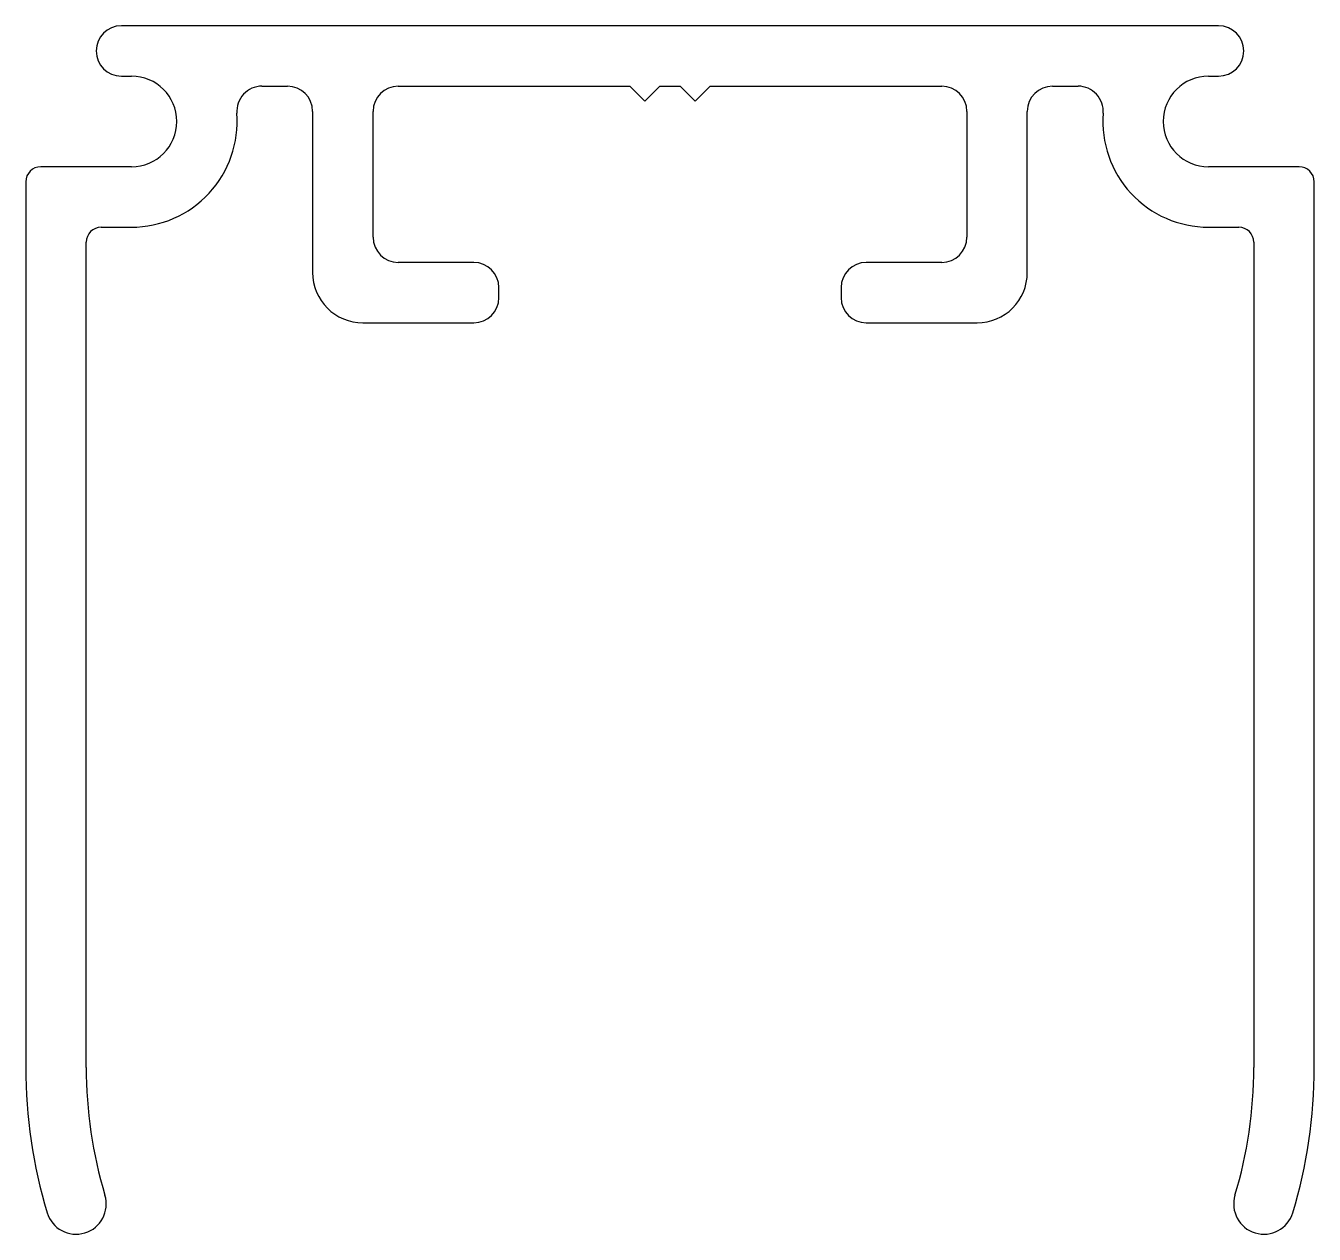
# Model space of a CAD drawing. Extents: x 1516.6 to 1542.2, y 199.3 to 223.3.
import ezdxf

# ---------------------------------------------------------------- set-up
doc = ezdxf.new("R2010")
doc.units = 0
doc.header["$LTSCALE"] = 15
doc.layers.get('0').update_dxf_attribs({"linetype": 'CONTINUOUS'})

msp = doc.modelspace()

# ---------------------------------------------------------------- linework, layer by layer
at = {"ltscale": 0.05}
for p, q in [((1540.345, 223.341), (1518.545, 223.341)), ((1518.545, 222.341), (1518.745, 222.341)), ((1540.145, 222.341), (1540.345, 222.341)), ((1521.338, 222.141), (1521.845, 222.141)), ((1524.045, 222.141), (1528.645, 222.141)), ((1528.645, 222.141), (1528.945, 221.841)), ((1528.945, 221.841), (1529.245, 222.141)), ((1529.245, 222.141), (1529.645, 222.141)), ((1529.645, 222.141), (1529.945, 221.841)), ((1529.945, 221.841), (1530.245, 222.141)), ((1530.245, 222.141), (1534.845, 222.141)), ((1537.045, 222.141), (1537.553, 222.141)), ((1522.345, 221.641), (1522.345, 218.441)), ((1523.545, 219.141), (1523.545, 221.641)), ((1535.345, 221.641), (1535.345, 219.141)), ((1536.545, 218.441), (1536.545, 221.641)), ((1518.745, 220.541), (1516.945, 220.541)), ((1541.945, 220.541), (1540.145, 220.541)), ((1516.645, 220.241), (1516.645, 202.654)), ((1542.245, 202.654), (1542.245, 220.241)), ((1518.145, 219.341), (1518.745, 219.341)), ((1540.145, 219.341), (1540.745, 219.341)), ((1517.845, 202.654), (1517.845, 219.041)), ((1541.045, 219.041), (1541.045, 202.654)), ((1525.545, 218.641), (1524.045, 218.641)), ((1534.845, 218.641), (1533.345, 218.641)), ((1526.045, 217.941), (1526.045, 218.141)), ((1532.845, 218.141), (1532.845, 217.941)), ((1523.345, 217.441), (1525.545, 217.441)), ((1533.345, 217.441), (1535.545, 217.441))]:
    msp.add_line(p, q, dxfattribs=at)
for centre, radius, start, end in [((1518.545, 222.841), 0.5, 90, 270), ((1540.345, 222.841), 0.5, 270, 90), ((1518.745, 221.441), 0.9, 270, 90), ((1540.145, 221.441), 0.9, 90, 270), ((1521.338, 221.641), 0.5, 90, 184.4117), ((1521.845, 221.641), 0.5, 0, 90), ((1524.045, 221.641), 0.5, 90, 180), ((1534.845, 221.641), 0.5, 0, 90), ((1537.045, 221.641), 0.5, 90, 180), ((1537.553, 221.641), 0.5, 355.5883, 90), ((1518.745, 221.441), 2.1, 270, 4.4117), ((1540.145, 221.441), 2.1, 175.5883, 270), ((1516.945, 220.241), 0.3, 90, 180), ((1541.945, 220.241), 0.3, 0, 90), ((1518.145, 219.041), 0.3, 90, 180), ((1524.045, 219.141), 0.5, 180, 270), ((1534.845, 219.141), 0.5, 270, 0), ((1540.745, 219.041), 0.3, 360, 90), ((1525.545, 218.141), 0.5, 0, 90), ((1533.345, 218.141), 0.5, 90, 180), ((1523.345, 218.441), 1, 180, 270), ((1535.545, 218.441), 1, 270, 0), ((1525.545, 217.941), 0.5, 270, 0), ((1533.345, 217.941), 0.5, 180, 270), ((1526.645, 202.654), 10, 180, 196.7747), ((1526.645, 202.654), 8.8, 180, 196.7747), ((1532.245, 202.654), 8.8, 343.2253, 0), ((1532.245, 202.654), 10, 343.2253, 0), ((1517.645, 199.941), 0.6, 196.7747, 16.7747), ((1541.245, 199.941), 0.6, 163.2253, 343.2253)]:
    msp.add_arc(centre, radius, start, end, dxfattribs=at)

doc.saveas('drawing.dxf')
